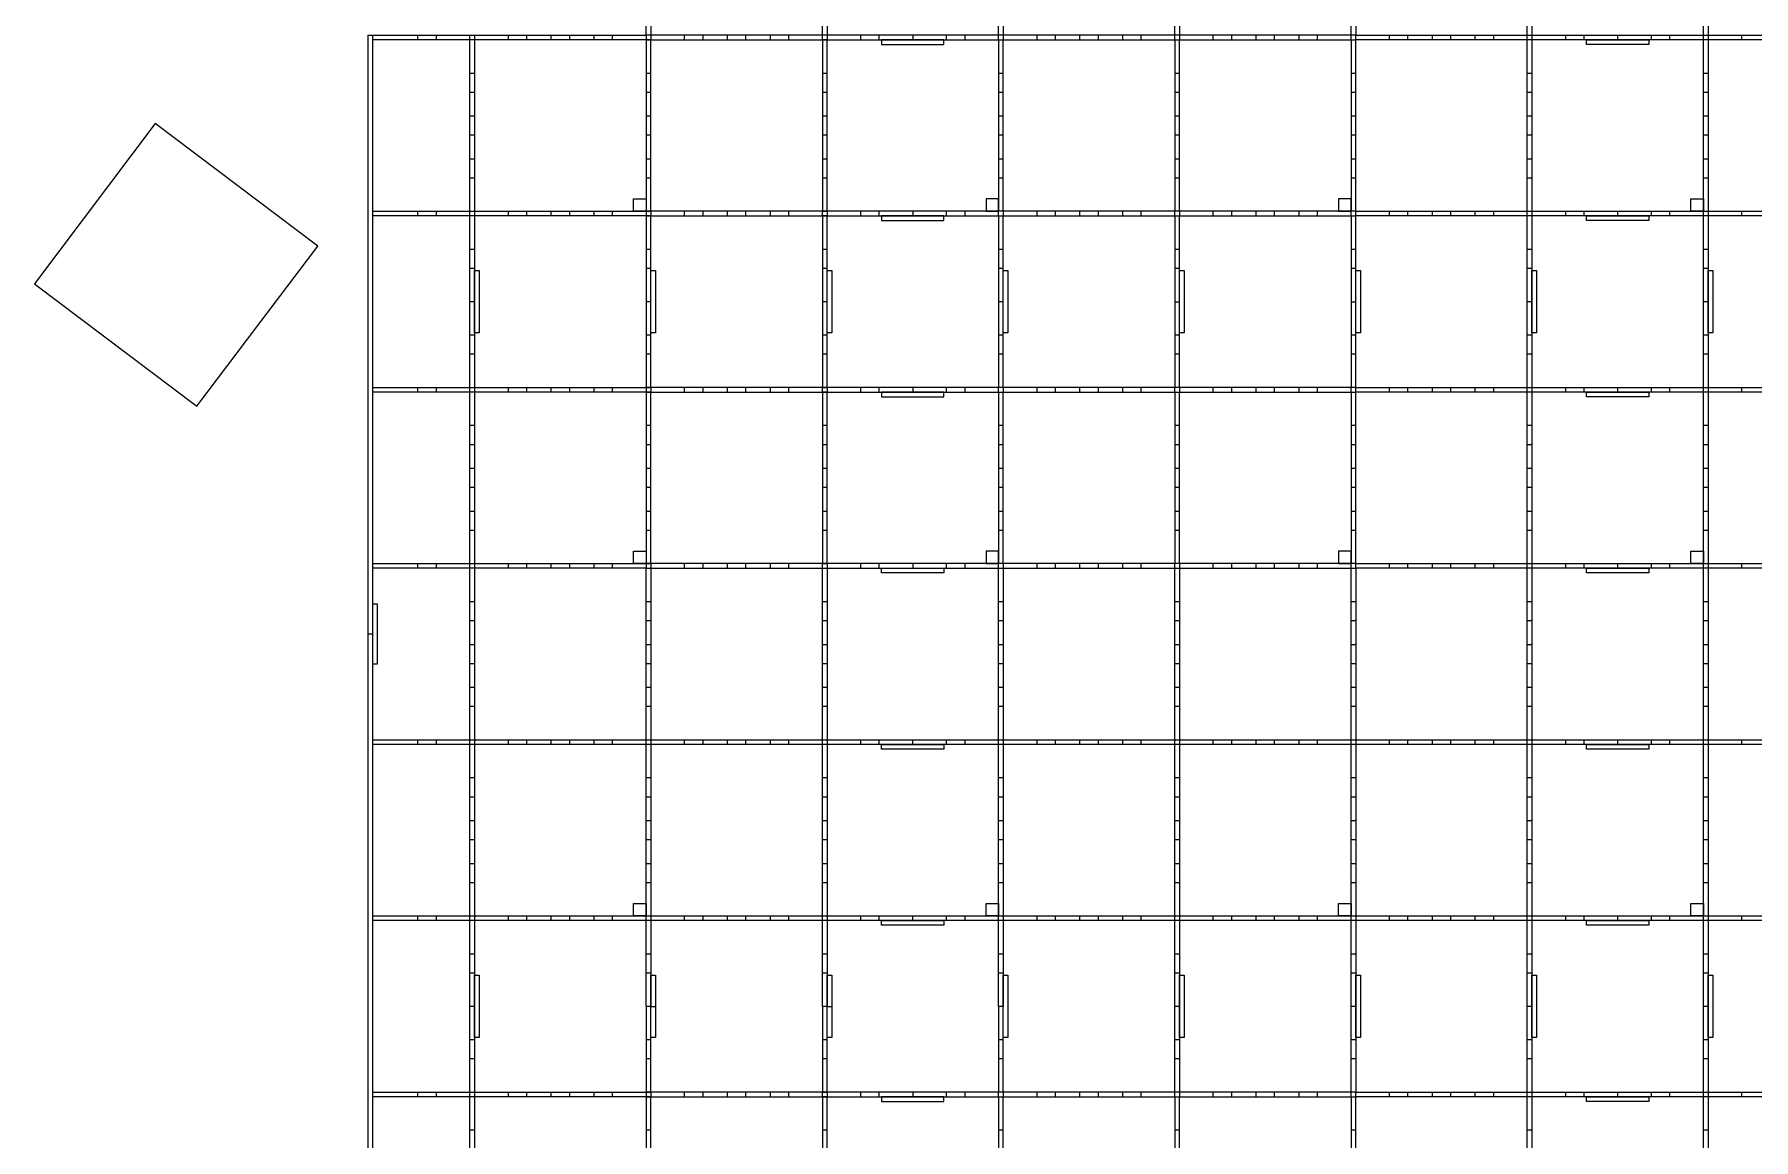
# Model space of a CAD drawing. Header units: millimetres. Extents: x -20225 to 19535, y -17853 to 10707.
# Drawn here: x 9426 to 14938, y -10683 to -7138 of the extents above; entities that cross this region are included whole.
import ezdxf

# ---------------------------------------------------------------- set-up
doc = ezdxf.new("R2010")
doc.units = ezdxf.units.MM
doc.linetypes.add('HIDDEN', pattern=[1.905, 1.27, -0.635])

msp = doc.modelspace()

# ---------------------------------------------------------------- linework, layer by layer
at = {"linetype": 'Continuous', "lineweight": 15}
for p, q in [((11387, -7140.3), (11387, -6590.3)), ((11402, -6590.3), (11402, -7140.3)), ((11952, -7140.3), (11952, -6590.3)), ((11967, -6590.3), (11967, -7140.3)), ((12517, -7140.3), (12517, -6590.3)), ((12532, -6590.3), (12532, -7140.3)), ((13082, -7140.3), (13082, -6590.3)), ((13097, -6590.3), (13097, -7140.3)), ((13647, -7140.3), (13647, -6590.3)), ((13662, -6590.3), (13662, -7140.3)), ((14212, -7140.3), (14212, -6590.3)), ((14227, -6590.3), (14227, -7140.3)), ((14777, -7140.3), (14777, -6590.3)), ((14792, -6590.3), (14792, -7140.3)), ((10494.9, -7140.3), (10509.9, -7140.3)), ((10494.9, -7140.3), (10494.9, -9061.1)), ((10509.9, -7140.3), (10509.9, -9061.1)), ((10509.9, -7140.3), (11387, -7140.3)), ((11387, -7155.3), (10509.9, -7155.3)), ((10822, -7705.3), (10822, -7155.3)), ((10837, -7155.3), (10822, -7155.3)), ((10837, -7155.3), (10837, -7705.3)), ((12242, -7140.3), (11387, -7140.3)), ((11387, -7140.3), (11387, -7155.3)), ((11387, -7155.3), (12242, -7155.3)), ((11387, -7155.3), (11387, -7705.3)), ((11402, -7155.3), (11387, -7155.3)), ((11402, -7705.3), (11402, -7155.3)), ((11967, -7155.3), (11952, -7155.3)), ((11952, -7155.3), (11952, -7705.3)), ((11967, -7705.3), (11967, -7155.3)), ((12342, -7155.3), (12142, -7155.3)), ((12142, -7155.3), (12142, -7170.3)), ((13662, -7140.3), (12242, -7140.3)), ((12242, -7140.3), (12242, -7155.3)), ((12242, -7155.3), (13662, -7155.3)), ((12342, -7170.3), (12342, -7155.3)), ((12517, -7155.3), (12532, -7155.3)), ((12517, -7155.3), (12517, -7705.3)), ((12532, -7705.3), (12532, -7155.3)), ((13082, -7155.3), (13097, -7155.3)), ((13082, -7155.3), (13082, -7705.3)), ((13097, -7705.3), (13097, -7155.3)), ((13647, -7155.3), (13662, -7155.3)), ((13647, -7155.3), (13647, -7705.3)), ((13662, -7155.3), (13662, -7140.3)), ((13662, -7140.3), (14502, -7140.3)), ((14502, -7155.3), (13662, -7155.3)), ((13662, -7705.3), (13662, -7155.3)), ((14212, -7140.3), (14227, -7140.3)), ((14227, -7155.3), (14212, -7155.3)), ((14212, -7705.3), (14212, -7155.3)), ((14227, -7155.3), (14227, -7705.3)), ((14402, -7155.3), (14602, -7155.3)), ((14402, -7170.3), (14402, -7155.3)), ((14502, -7155.3), (14502, -7140.3)), ((14502, -7140.3), (15357, -7140.3)), ((15357, -7155.3), (14502, -7155.3)), ((14602, -7155.3), (14602, -7170.3)), ((14777, -7140.3), (14792, -7140.3)), ((14792, -7155.3), (14777, -7155.3)), ((14777, -7705.3), (14777, -7155.3)), ((14792, -7155.3), (14792, -7705.3)), ((12142, -7170.3), (12342, -7170.3)), ((14602, -7170.3), (14402, -7170.3)), ((9813, -7424.2), (9425.7, -7937.4)), ((10334.2, -7817.5), (9813, -7424.2)), ((10509.9, -7705.3), (11387, -7705.3)), ((10822, -7705.3), (10837, -7705.3)), ((11347, -7705.3), (11347, -7665.3)), ((11347, -7665.3), (11387, -7665.3)), ((11387, -7705.3), (11347, -7705.3)), ((11387, -7705.3), (11387, -7720.3)), ((12242, -7705.3), (11387, -7705.3)), ((11387, -7705.3), (11402, -7705.3)), ((11952, -7705.3), (11967, -7705.3)), ((12242, -7705.3), (12242, -7720.3)), ((13662, -7705.3), (12242, -7705.3)), ((12517, -7665.3), (12477, -7665.3)), ((12477, -7665.3), (12477, -7705.3)), ((12477, -7705.3), (12517, -7705.3)), ((12517, -7705.3), (12517, -7665.3)), ((12532, -7705.3), (12517, -7705.3)), ((13097, -7705.3), (13082, -7705.3)), ((13607, -7665.3), (13607, -7705.3)), ((13647, -7665.3), (13607, -7665.3)), ((13607, -7705.3), (13647, -7705.3)), ((13647, -7705.3), (13647, -7665.3)), ((13662, -7705.3), (13647, -7705.3)), ((13662, -7720.3), (13662, -7705.3)), ((13662, -7705.3), (14502, -7705.3)), ((14212, -7705.3), (14227, -7705.3)), ((14502, -7720.3), (14502, -7705.3)), ((14502, -7705.3), (15357, -7705.3)), ((14737, -7665.3), (14777, -7665.3)), ((14737, -7705.3), (14737, -7665.3)), ((14777, -7705.3), (14737, -7705.3)), ((14777, -7665.3), (14777, -7705.3)), ((14777, -7705.3), (14792, -7705.3)), ((11387, -7720.3), (10509.9, -7720.3)), ((10822, -7995.3), (10822, -7720.3)), ((10837, -7720.3), (10822, -7720.3)), ((10837, -7720.3), (10837, -7995.3)), ((11387, -7720.3), (12242, -7720.3)), ((11387, -7720.3), (11387, -7995.3)), ((11402, -7720.3), (11387, -7720.3)), ((11402, -7995.3), (11402, -7720.3)), ((11952, -7720.3), (11952, -7995.3)), ((11967, -7720.3), (11952, -7720.3)), ((11967, -7995.3), (11967, -7720.3)), ((12342, -7720.3), (12142, -7720.3)), ((12142, -7720.3), (12142, -7735.3)), ((12142, -7735.3), (12342, -7735.3)), ((12242, -7720.3), (13662, -7720.3)), ((12342, -7735.3), (12342, -7720.3)), ((12517, -7720.3), (12532, -7720.3)), ((12517, -7720.3), (12517, -7995.3)), ((12532, -7995.3), (12532, -7720.3)), ((13082, -7720.3), (13097, -7720.3)), ((13082, -7720.3), (13082, -7995.3)), ((13097, -7995.3), (13097, -7720.3)), ((13647, -7720.3), (13662, -7720.3)), ((13647, -7720.3), (13647, -7995.3)), ((14502, -7720.3), (13662, -7720.3)), ((13662, -7995.3), (13662, -7720.3)), ((14212, -7995.3), (14212, -7720.3)), ((14227, -7720.3), (14212, -7720.3)), ((14227, -7720.3), (14227, -7995.3)), ((14402, -7735.3), (14402, -7720.3)), ((14402, -7720.3), (14602, -7720.3)), ((14602, -7735.3), (14402, -7735.3)), ((15357, -7720.3), (14502, -7720.3)), ((14602, -7720.3), (14602, -7735.3)), ((14792, -7720.3), (14777, -7720.3)), ((14777, -7995.3), (14777, -7720.3)), ((14792, -7720.3), (14792, -7995.3)), ((9946.9, -8330.8), (10334.2, -7817.5)), ((9425.7, -7937.4), (9946.9, -8330.8)), ((10837, -8095.3), (10837, -7895.3)), ((10837, -7895.3), (10852, -7895.3)), ((10852, -7895.3), (10852, -8095.3)), ((11402, -7895.3), (11417, -7895.3)), ((11402, -8095.3), (11402, -7895.3)), ((11417, -7895.3), (11417, -8095.3)), ((11967, -7895.3), (11982, -7895.3)), ((11967, -8095.3), (11967, -7895.3)), ((11982, -7895.3), (11982, -8095.3)), ((12532, -8095.3), (12532, -7895.3)), ((12532, -7895.3), (12547, -7895.3)), ((12547, -7895.3), (12547, -8095.3)), ((13097, -7895.3), (13112, -7895.3)), ((13097, -8095.3), (13097, -7895.3)), ((13112, -7895.3), (13112, -8095.3)), ((13662, -7895.3), (13677, -7895.3)), ((13677, -7895.3), (13677, -8095.3)), ((14227, -7895.3), (14242, -7895.3)), ((14227, -8095.3), (14227, -7895.3)), ((14242, -7895.3), (14242, -8095.3)), ((14792, -8095.3), (14792, -7895.3)), ((14792, -7895.3), (14807, -7895.3)), ((14807, -7895.3), (14807, -8095.3)), ((10837, -7995.3), (10822, -7995.3)), ((10822, -8270.3), (10822, -7995.3)), ((10837, -7995.3), (10837, -8270.3)), ((11402, -7995.3), (11387, -7995.3)), ((11387, -7995.3), (11387, -8270.3)), ((11402, -8270.3), (11402, -7995.3)), ((11967, -7995.3), (11952, -7995.3)), ((11952, -7995.3), (11952, -8270.3)), ((11967, -8270.3), (11967, -7995.3)), ((12532, -7995.3), (12517, -7995.3)), ((12517, -7995.3), (12517, -8270.3)), ((12532, -8270.3), (12532, -7995.3)), ((13082, -7995.3), (13097, -7995.3)), ((13082, -7995.3), (13082, -8270.3)), ((13097, -8270.3), (13097, -7995.3)), ((13647, -7995.3), (13662, -7995.3)), ((13647, -7995.3), (13647, -8270.3)), ((13662, -8270.3), (13662, -7995.3)), ((14227, -7995.3), (14212, -7995.3)), ((14212, -8270.3), (14212, -7995.3)), ((14227, -7995.3), (14227, -8270.3)), ((14777, -8270.3), (14777, -7995.3)), ((14792, -7995.3), (14777, -7995.3)), ((14792, -7995.3), (14792, -8270.3)), ((10852, -8095.3), (10837, -8095.3)), ((11417, -8095.3), (11402, -8095.3)), ((11982, -8095.3), (11967, -8095.3)), ((12547, -8095.3), (12532, -8095.3)), ((13112, -8095.3), (13097, -8095.3)), ((13677, -8095.3), (13662, -8095.3)), ((14242, -8095.3), (14227, -8095.3)), ((14807, -8095.3), (14792, -8095.3)), ((10509.9, -8270.3), (11387, -8270.3)), ((11387, -8285.3), (10509.9, -8285.3)), ((10822, -8270.3), (10837, -8270.3)), ((10822, -8835.3), (10822, -8285.3)), ((10837, -8285.3), (10822, -8285.3)), ((10837, -8285.3), (10837, -8835.3)), ((11387, -8270.3), (11387, -8285.3)), ((12242, -8270.3), (11387, -8270.3)), ((11387, -8270.3), (11402, -8270.3)), ((11387, -8285.3), (12242, -8285.3)), ((11402, -8285.3), (11387, -8285.3)), ((11387, -8285.3), (11387, -8835.3)), ((11402, -8835.3), (11402, -8285.3)), ((11952, -8270.3), (11967, -8270.3)), ((11967, -8285.3), (11952, -8285.3)), ((11952, -8285.3), (11952, -8835.3)), ((11967, -8835.3), (11967, -8285.3)), ((12342, -8285.3), (12142, -8285.3)), ((12142, -8285.3), (12142, -8300.3)), ((12142, -8300.3), (12342, -8300.3)), ((12242, -8270.3), (12242, -8285.3)), ((13662, -8270.3), (12242, -8270.3)), ((12242, -8285.3), (13662, -8285.3)), ((12342, -8300.3), (12342, -8285.3)), ((12532, -8270.3), (12517, -8270.3)), ((12517, -8285.3), (12532, -8285.3)), ((12517, -8285.3), (12517, -8835.3)), ((12532, -8835.3), (12532, -8285.3)), ((13097, -8270.3), (13082, -8270.3)), ((13082, -8285.3), (13097, -8285.3)), ((13082, -8285.3), (13082, -8835.3)), ((13097, -8835.3), (13097, -8285.3)), ((13662, -8270.3), (13647, -8270.3)), ((13647, -8285.3), (13662, -8285.3)), ((13647, -8285.3), (13647, -8835.3)), ((13662, -8285.3), (13662, -8270.3)), ((13662, -8270.3), (14502, -8270.3)), ((14502, -8285.3), (13662, -8285.3)), ((13662, -8835.3), (13662, -8285.3)), ((14212, -8270.3), (14227, -8270.3)), ((14227, -8285.3), (14212, -8285.3)), ((14212, -8835.3), (14212, -8285.3)), ((14227, -8285.3), (14227, -8835.3)), ((14402, -8300.3), (14402, -8285.3)), ((14402, -8285.3), (14602, -8285.3)), ((14602, -8300.3), (14402, -8300.3)), ((14502, -8285.3), (14502, -8270.3)), ((14502, -8270.3), (15357, -8270.3)), ((15357, -8285.3), (14502, -8285.3)), ((14602, -8285.3), (14602, -8300.3)), ((14777, -8270.3), (14792, -8270.3)), ((14777, -8835.3), (14777, -8285.3)), ((14792, -8285.3), (14777, -8285.3)), ((14792, -8285.3), (14792, -8835.3)), ((11347, -8795.3), (11387, -8795.3)), ((11347, -8835.3), (11347, -8795.3)), ((12517, -8795.3), (12477, -8795.3)), ((12477, -8795.3), (12477, -8835.3)), ((12517, -8835.3), (12517, -8795.3)), ((13607, -8795.3), (13607, -8835.3)), ((13647, -8795.3), (13607, -8795.3)), ((13647, -8835.3), (13647, -8795.3)), ((14737, -8835.3), (14737, -8795.3)), ((14737, -8795.3), (14777, -8795.3)), ((14777, -8795.3), (14777, -8835.3)), ((10509.9, -8835.3), (11387, -8835.3)), ((11387, -8850.3), (10509.9, -8850.3)), ((10822, -8835.3), (10837, -8835.3)), ((10837, -8850.3), (10822, -8850.3)), ((10822, -9400.3), (10822, -8850.3)), ((10837, -8850.3), (10837, -9400.3)), ((11387, -8835.3), (11347, -8835.3)), ((11387, -8835.3), (11387, -8850.3)), ((12242, -8835.3), (11387, -8835.3)), ((11387, -8835.3), (11402, -8835.3)), ((11387, -8850.3), (12242, -8850.3)), ((11387, -9400.3), (11387, -8850.3)), ((11402, -8850.3), (11402, -9400.3)), ((11952, -8835.3), (11967, -8835.3)), ((11952, -9400.3), (11952, -8850.3)), ((11967, -8850.3), (11967, -9400.3)), ((12142, -8865.3), (12142, -8850.3)), ((12342, -8865.3), (12142, -8865.3)), ((12242, -8835.3), (12242, -8850.3)), ((13662, -8835.3), (12242, -8835.3)), ((12242, -8850.3), (13662, -8850.3)), ((12342, -8850.3), (12342, -8865.3)), ((12477, -8835.3), (12517, -8835.3)), ((12532, -8835.3), (12517, -8835.3)), ((12517, -9400.3), (12517, -8850.3)), ((12532, -8850.3), (12532, -9400.3)), ((13097, -8835.3), (13082, -8835.3)), ((13082, -9400.3), (13082, -8850.3)), ((13097, -8850.3), (13097, -9400.3)), ((13607, -8835.3), (13647, -8835.3)), ((13662, -8835.3), (13647, -8835.3)), ((13647, -9400.3), (13647, -8850.3)), ((13662, -8850.3), (13662, -8835.3)), ((13662, -8835.3), (14502, -8835.3)), ((14502, -8850.3), (13662, -8850.3)), ((13662, -8850.3), (13662, -9400.3)), ((14212, -8835.3), (14227, -8835.3)), ((14227, -8850.3), (14212, -8850.3)), ((14212, -9400.3), (14212, -8850.3)), ((14227, -8850.3), (14227, -9400.3)), ((14402, -8865.3), (14402, -8850.3)), ((14402, -8850.3), (14602, -8850.3)), ((14602, -8865.3), (14402, -8865.3)), ((14502, -8850.3), (14502, -8835.3)), ((14502, -8835.3), (15357, -8835.3)), ((15357, -8850.3), (14502, -8850.3)), ((14602, -8850.3), (14602, -8865.3)), ((14777, -8835.3), (14737, -8835.3)), ((14777, -8835.3), (14792, -8835.3)), ((14777, -9400.3), (14777, -8850.3)), ((14792, -8850.3), (14777, -8850.3)), ((14792, -8850.3), (14792, -9400.3)), ((10509.9, -8964.1), (10524.9, -8964.1)), ((10524.9, -8964.1), (10524.9, -9158.1)), ((10509.9, -9061.1), (10494.9, -9061.1)), ((10494.9, -9061.1), (10494.9, -11472.3)), ((10509.9, -9061.1), (10509.9, -11472.3)), ((10524.9, -9158.1), (10509.9, -9158.1)), ((10509.9, -9400.3), (12242, -9400.3)), ((12242, -9415.3), (10509.9, -9415.3)), ((10822, -9400.3), (10837, -9400.3)), ((10822, -9965.3), (10822, -9415.3)), ((10837, -9415.3), (10822, -9415.3)), ((10837, -9415.3), (10837, -9965.3)), ((11387, -9400.3), (11402, -9400.3)), ((11402, -9415.3), (11387, -9415.3)), ((11387, -9965.3), (11387, -9415.3)), ((11402, -9415.3), (11402, -9965.3)), ((11952, -9400.3), (11967, -9400.3)), ((11967, -9415.3), (11952, -9415.3)), ((11952, -9965.3), (11952, -9415.3)), ((11967, -9415.3), (11967, -9965.3)), ((12142, -9430.3), (12142, -9415.3)), ((12142, -9415.3), (12342, -9415.3)), ((12242, -9415.3), (12242, -9400.3)), ((12242, -9400.3), (14502, -9400.3)), ((14502, -9415.3), (12242, -9415.3)), ((12342, -9415.3), (12342, -9430.3)), ((12517, -9400.3), (12532, -9400.3)), ((12532, -9415.3), (12517, -9415.3)), ((12517, -9965.3), (12517, -9415.3)), ((12532, -9415.3), (12532, -9965.3)), ((13082, -9400.3), (13097, -9400.3)), ((13097, -9415.3), (13082, -9415.3)), ((13082, -9965.3), (13082, -9415.3)), ((13097, -9415.3), (13097, -9965.3)), ((13647, -9400.3), (13662, -9400.3)), ((13662, -9415.3), (13647, -9415.3)), ((13647, -9965.3), (13647, -9415.3)), ((13662, -9415.3), (13662, -9965.3)), ((14212, -9400.3), (14227, -9400.3)), ((14227, -9415.3), (14212, -9415.3)), ((14212, -9965.3), (14212, -9415.3)), ((14227, -9415.3), (14227, -9965.3)), ((14402, -9430.3), (14402, -9415.3)), ((14402, -9415.3), (14602, -9415.3)), ((14502, -9415.3), (14502, -9400.3)), ((14502, -9400.3), (15357, -9400.3)), ((15357, -9415.3), (14502, -9415.3)), ((14602, -9415.3), (14602, -9430.3)), ((14777, -9400.3), (14792, -9400.3)), ((14777, -9965.3), (14777, -9415.3)), ((14792, -9415.3), (14777, -9415.3)), ((14792, -9415.3), (14792, -9965.3)), ((12342, -9430.3), (12142, -9430.3)), ((14602, -9430.3), (14402, -9430.3)), ((10509.9, -9965.3), (12242, -9965.3)), ((10822, -9965.3), (10837, -9965.3)), ((11347, -9965.3), (11347, -9925.3)), ((11347, -9925.3), (11387, -9925.3)), ((11387, -9965.3), (11347, -9965.3)), ((11387, -9925.3), (11387, -9965.3)), ((11387, -9965.3), (11402, -9965.3)), ((11952, -9965.3), (11967, -9965.3)), ((12242, -9980.3), (12242, -9965.3)), ((12242, -9965.3), (14502, -9965.3)), ((12477, -9925.3), (12517, -9925.3)), ((12477, -9965.3), (12477, -9925.3)), ((12517, -9965.3), (12477, -9965.3)), ((12517, -9925.3), (12517, -9965.3)), ((12517, -9965.3), (12532, -9965.3)), ((13082, -9965.3), (13097, -9965.3)), ((13607, -9965.3), (13607, -9925.3)), ((13607, -9925.3), (13647, -9925.3)), ((13647, -9965.3), (13607, -9965.3)), ((13647, -9925.3), (13647, -9965.3)), ((13647, -9965.3), (13662, -9965.3)), ((14212, -9965.3), (14227, -9965.3)), ((14502, -9980.3), (14502, -9965.3)), ((14502, -9965.3), (15357, -9965.3)), ((14737, -9965.3), (14737, -9925.3)), ((14737, -9925.3), (14777, -9925.3)), ((14777, -9965.3), (14737, -9965.3)), ((14777, -9925.3), (14777, -9965.3)), ((14777, -9965.3), (14792, -9965.3)), ((12242, -9980.3), (10509.9, -9980.3)), ((10837, -9980.3), (10822, -9980.3)), ((10822, -10255.3), (10822, -9980.3)), ((10837, -9980.3), (10837, -10255.3)), ((11402, -9980.3), (11387, -9980.3)), ((11387, -10255.3), (11387, -9980.3)), ((11402, -9980.3), (11402, -10255.3)), ((11967, -9980.3), (11952, -9980.3)), ((11952, -10255.3), (11952, -9980.3)), ((11967, -9980.3), (11967, -10255.3)), ((12142, -9995.3), (12142, -9980.3)), ((12142, -9980.3), (12342, -9980.3)), ((12342, -9995.3), (12142, -9995.3)), ((14502, -9980.3), (12242, -9980.3)), ((12342, -9980.3), (12342, -9995.3)), ((12532, -9980.3), (12517, -9980.3)), ((12517, -10255.3), (12517, -9980.3)), ((12532, -9980.3), (12532, -10255.3)), ((13097, -9980.3), (13082, -9980.3)), ((13082, -10255.3), (13082, -9980.3)), ((13097, -9980.3), (13097, -10255.3)), ((13662, -9980.3), (13647, -9980.3)), ((13647, -10255.3), (13647, -9980.3)), ((13662, -9980.3), (13662, -10255.3)), ((14227, -9980.3), (14212, -9980.3)), ((14212, -10255.3), (14212, -9980.3)), ((14227, -9980.3), (14227, -10255.3)), ((14402, -9995.3), (14402, -9980.3)), ((14402, -9980.3), (14602, -9980.3)), ((14602, -9995.3), (14402, -9995.3)), ((15357, -9980.3), (14502, -9980.3)), ((14602, -9980.3), (14602, -9995.3)), ((14777, -10255.3), (14777, -9980.3)), ((14792, -9980.3), (14777, -9980.3)), ((14792, -9980.3), (14792, -10255.3)), ((10837, -10355.3), (10837, -10155.3)), ((10837, -10155.3), (10852, -10155.3)), ((10852, -10155.3), (10852, -10355.3)), ((11402, -10155.3), (11417, -10155.3)), ((11402, -10255.3), (11402, -10155.3)), ((11417, -10155.3), (11417, -10255.3)), ((11967, -10155.3), (11982, -10155.3)), ((11967, -10255.3), (11967, -10155.3)), ((11982, -10155.3), (11982, -10255.3)), ((12532, -10155.3), (12547, -10155.3)), ((12532, -10255.3), (12532, -10155.3)), ((12547, -10155.3), (12547, -10355.3)), ((13097, -10355.3), (13097, -10155.3)), ((13097, -10155.3), (13112, -10155.3)), ((13112, -10155.3), (13112, -10355.3)), ((13662, -10355.3), (13662, -10155.3)), ((13662, -10155.3), (13677, -10155.3)), ((13677, -10155.3), (13677, -10355.3)), ((14227, -10355.3), (14227, -10155.3)), ((14227, -10155.3), (14242, -10155.3)), ((14242, -10155.3), (14242, -10355.3)), ((14792, -10155.3), (14807, -10155.3)), ((14792, -10355.3), (14792, -10155.3)), ((14807, -10155.3), (14807, -10355.3)), ((10837, -10255.3), (10822, -10255.3)), ((10822, -10530.3), (10822, -10255.3)), ((10837, -10255.3), (10837, -10530.3)), ((11402, -10255.3), (11387, -10255.3)), ((11387, -10255.3), (11387, -10530.3)), ((11402, -10530.3), (11402, -10255.3)), ((11402, -10355.3), (11402, -10255.3)), ((11402, -10255.3), (11417, -10255.3)), ((11417, -10255.3), (11417, -10355.3)), ((11952, -10255.3), (11952, -10530.3)), ((11967, -10255.3), (11952, -10255.3)), ((11967, -10530.3), (11967, -10255.3)), ((11967, -10355.3), (11967, -10255.3)), ((11967, -10255.3), (11982, -10255.3)), ((11982, -10255.3), (11982, -10355.3)), ((12517, -10255.3), (12517, -10530.3)), ((12532, -10255.3), (12517, -10255.3)), ((12532, -10530.3), (12532, -10255.3)), ((13097, -10255.3), (13082, -10255.3)), ((13082, -10530.3), (13082, -10255.3)), ((13097, -10255.3), (13097, -10530.3)), ((13662, -10255.3), (13647, -10255.3)), ((13647, -10530.3), (13647, -10255.3)), ((13662, -10255.3), (13662, -10530.3)), ((14227, -10255.3), (14212, -10255.3)), ((14212, -10530.3), (14212, -10255.3)), ((14227, -10255.3), (14227, -10530.3)), ((14792, -10255.3), (14777, -10255.3)), ((14777, -10530.3), (14777, -10255.3)), ((14792, -10255.3), (14792, -10530.3)), ((10852, -10355.3), (10837, -10355.3)), ((11417, -10355.3), (11402, -10355.3)), ((11982, -10355.3), (11967, -10355.3)), ((12547, -10355.3), (12532, -10355.3)), ((13112, -10355.3), (13097, -10355.3)), ((13677, -10355.3), (13662, -10355.3)), ((14242, -10355.3), (14227, -10355.3)), ((14807, -10355.3), (14792, -10355.3)), ((10509.9, -10530.3), (11387, -10530.3)), ((11387, -10545.3), (10509.9, -10545.3)), ((10822, -10530.3), (10837, -10530.3)), ((10837, -10545.3), (10822, -10545.3)), ((10822, -11095.3), (10822, -10545.3)), ((10837, -10545.3), (10837, -11095.3)), ((11387, -10530.3), (11402, -10530.3)), ((11387, -10530.3), (11387, -10545.3)), ((12242, -10530.3), (11387, -10530.3)), ((11402, -10545.3), (11387, -10545.3)), ((11387, -10545.3), (11387, -11095.3)), ((11387, -10545.3), (12242, -10545.3)), ((11402, -11095.3), (11402, -10545.3)), ((11952, -10530.3), (11967, -10530.3)), ((11967, -10545.3), (11952, -10545.3)), ((11952, -10545.3), (11952, -11095.3)), ((11967, -11095.3), (11967, -10545.3)), ((12342, -10545.3), (12142, -10545.3)), ((12142, -10545.3), (12142, -10560.3)), ((12142, -10560.3), (12342, -10560.3)), ((12242, -10530.3), (12242, -10545.3)), ((13662, -10530.3), (12242, -10530.3)), ((12242, -10545.3), (13662, -10545.3)), ((12342, -10560.3), (12342, -10545.3)), ((12532, -10530.3), (12517, -10530.3)), ((12517, -10545.3), (12532, -10545.3)), ((12517, -10545.3), (12517, -11095.3)), ((12532, -11095.3), (12532, -10545.3)), ((13082, -10545.3), (13097, -10545.3)), ((13082, -10545.3), (13082, -11095.3)), ((13097, -11095.3), (13097, -10545.3)), ((13647, -10545.3), (13662, -10545.3)), ((13647, -10545.3), (13647, -11095.3)), ((13662, -10545.3), (13662, -10530.3)), ((13662, -10530.3), (14502, -10530.3)), ((14502, -10545.3), (13662, -10545.3)), ((13662, -11095.3), (13662, -10545.3)), ((14212, -10530.3), (14227, -10530.3)), ((14227, -10545.3), (14212, -10545.3)), ((14212, -11095.3), (14212, -10545.3)), ((14227, -10545.3), (14227, -11095.3)), ((14402, -10560.3), (14402, -10545.3)), ((14402, -10545.3), (14602, -10545.3)), ((14602, -10560.3), (14402, -10560.3)), ((14502, -10545.3), (14502, -10530.3)), ((14502, -10530.3), (15357, -10530.3)), ((15357, -10545.3), (14502, -10545.3)), ((14602, -10545.3), (14602, -10560.3)), ((14777, -10530.3), (14792, -10530.3)), ((14792, -10545.3), (14777, -10545.3)), ((14777, -11095.3), (14777, -10545.3)), ((14792, -10545.3), (14792, -11095.3))]:
    msp.add_line(p, q, dxfattribs=at)
at = {"linetype": 'HIDDEN', "lineweight": 0}
for p, q in [((10654.5, -7140.3), (10654.5, -7155.3)), ((10714.5, -7155.3), (10714.5, -7140.3)), ((10822, -7155.3), (10822, -7140.3)), ((10837, -7140.3), (10837, -7155.3)), ((10944.5, -7140.3), (10944.5, -7155.3)), ((11004.5, -7155.3), (11004.5, -7140.3)), ((11082, -7140.3), (11082, -7155.3)), ((11142, -7155.3), (11142, -7140.3)), ((11219.5, -7140.3), (11219.5, -7155.3)), ((11279.5, -7155.3), (11279.5, -7140.3)), ((11402, -7140.3), (11402, -7155.3)), ((11509.5, -7140.3), (11509.5, -7155.3)), ((11569.5, -7155.3), (11569.5, -7140.3)), ((11647, -7140.3), (11647, -7155.3)), ((11707, -7155.3), (11707, -7140.3)), ((11784.5, -7140.3), (11784.5, -7155.3)), ((11844.5, -7155.3), (11844.5, -7140.3)), ((11952, -7155.3), (11952, -7140.3)), ((11967, -7140.3), (11967, -7155.3)), ((12074.5, -7140.3), (12074.5, -7155.3)), ((12134.5, -7155.3), (12134.5, -7140.3)), ((12349.5, -7140.3), (12349.5, -7155.3)), ((12409.5, -7155.3), (12409.5, -7140.3)), ((12517, -7155.3), (12517, -7140.3)), ((12532, -7140.3), (12532, -7155.3)), ((12639.5, -7140.3), (12639.5, -7155.3)), ((12699.5, -7155.3), (12699.5, -7140.3)), ((12777, -7140.3), (12777, -7155.3)), ((12837, -7155.3), (12837, -7140.3)), ((12914.5, -7140.3), (12914.5, -7155.3)), ((12974.5, -7155.3), (12974.5, -7140.3)), ((13082, -7155.3), (13082, -7140.3)), ((13097, -7140.3), (13097, -7155.3)), ((13204.5, -7140.3), (13204.5, -7155.3)), ((13264.5, -7155.3), (13264.5, -7140.3)), ((13342, -7140.3), (13342, -7155.3)), ((13402, -7155.3), (13402, -7140.3)), ((13479.5, -7140.3), (13479.5, -7155.3)), ((13539.5, -7155.3), (13539.5, -7140.3)), ((13647, -7155.3), (13647, -7140.3)), ((13769.5, -7140.3), (13769.5, -7155.3)), ((13829.5, -7155.3), (13829.5, -7140.3)), ((13907, -7140.3), (13907, -7155.3)), ((13967, -7155.3), (13967, -7140.3)), ((14044.5, -7140.3), (14044.5, -7155.3)), ((14104.5, -7155.3), (14104.5, -7140.3)), ((14212, -7155.3), (14212, -7140.3)), ((14227, -7140.3), (14227, -7155.3)), ((14334.5, -7140.3), (14334.5, -7155.3)), ((14394.5, -7155.3), (14394.5, -7140.3)), ((14609.5, -7140.3), (14609.5, -7155.3)), ((14669.5, -7155.3), (14669.5, -7140.3)), ((14777, -7155.3), (14777, -7140.3)), ((14792, -7140.3), (14792, -7155.3)), ((14899.5, -7140.3), (14899.5, -7155.3)), ((10837, -7262.8), (10822, -7262.8)), ((11402, -7262.8), (11387, -7262.8)), ((11967, -7262.8), (11952, -7262.8)), ((12532, -7262.8), (12517, -7262.8)), ((13097, -7262.8), (13082, -7262.8)), ((13662, -7262.8), (13647, -7262.8)), ((14227, -7262.8), (14212, -7262.8)), ((14792, -7262.8), (14777, -7262.8)), ((10822, -7322.8), (10837, -7322.8)), ((11387, -7322.8), (11402, -7322.8)), ((11952, -7322.8), (11967, -7322.8)), ((12517, -7322.8), (12532, -7322.8)), ((13082, -7322.8), (13097, -7322.8)), ((13647, -7322.8), (13662, -7322.8)), ((14212, -7322.8), (14227, -7322.8)), ((14777, -7322.8), (14792, -7322.8)), ((10837, -7400.3), (10822, -7400.3)), ((11402, -7400.3), (11387, -7400.3)), ((11967, -7400.3), (11952, -7400.3)), ((12532, -7400.3), (12517, -7400.3)), ((13097, -7400.3), (13082, -7400.3)), ((13662, -7400.3), (13647, -7400.3)), ((14227, -7400.3), (14212, -7400.3)), ((14792, -7400.3), (14777, -7400.3)), ((10822, -7460.3), (10837, -7460.3)), ((11387, -7460.3), (11402, -7460.3)), ((11952, -7460.3), (11967, -7460.3)), ((12517, -7460.3), (12532, -7460.3)), ((13082, -7460.3), (13097, -7460.3)), ((13647, -7460.3), (13662, -7460.3)), ((14212, -7460.3), (14227, -7460.3)), ((14777, -7460.3), (14792, -7460.3)), ((10837, -7537.8), (10822, -7537.8)), ((11402, -7537.8), (11387, -7537.8)), ((11967, -7537.8), (11952, -7537.8)), ((12532, -7537.8), (12517, -7537.8)), ((13097, -7537.8), (13082, -7537.8)), ((13662, -7537.8), (13647, -7537.8)), ((14227, -7537.8), (14212, -7537.8)), ((14792, -7537.8), (14777, -7537.8)), ((10822, -7597.8), (10837, -7597.8)), ((11387, -7597.8), (11402, -7597.8)), ((11952, -7597.8), (11967, -7597.8)), ((12517, -7597.8), (12532, -7597.8)), ((13082, -7597.8), (13097, -7597.8)), ((13647, -7597.8), (13662, -7597.8)), ((14212, -7597.8), (14227, -7597.8)), ((14777, -7597.8), (14792, -7597.8)), ((10654.5, -7705.3), (10654.5, -7720.3)), ((10714.5, -7720.3), (10714.5, -7705.3)), ((10822, -7720.3), (10822, -7705.3)), ((10837, -7705.3), (10837, -7720.3)), ((10944.5, -7705.3), (10944.5, -7720.3)), ((11004.5, -7720.3), (11004.5, -7705.3)), ((11082, -7705.3), (11082, -7720.3)), ((11142, -7720.3), (11142, -7705.3)), ((11219.5, -7705.3), (11219.5, -7720.3)), ((11279.5, -7720.3), (11279.5, -7705.3)), ((11402, -7705.3), (11402, -7720.3)), ((11509.5, -7705.3), (11509.5, -7720.3)), ((11569.5, -7720.3), (11569.5, -7705.3)), ((11647, -7705.3), (11647, -7720.3)), ((11707, -7720.3), (11707, -7705.3)), ((11784.5, -7705.3), (11784.5, -7720.3)), ((11844.5, -7720.3), (11844.5, -7705.3)), ((11952, -7720.3), (11952, -7705.3)), ((11967, -7705.3), (11967, -7720.3)), ((12074.5, -7705.3), (12074.5, -7720.3)), ((12134.5, -7720.3), (12134.5, -7705.3)), ((12349.5, -7705.3), (12349.5, -7720.3)), ((12409.5, -7720.3), (12409.5, -7705.3)), ((12517, -7720.3), (12517, -7705.3)), ((12532, -7705.3), (12532, -7720.3)), ((12639.5, -7705.3), (12639.5, -7720.3)), ((12699.5, -7720.3), (12699.5, -7705.3)), ((12777, -7705.3), (12777, -7720.3)), ((12837, -7720.3), (12837, -7705.3)), ((12914.5, -7705.3), (12914.5, -7720.3)), ((12974.5, -7720.3), (12974.5, -7705.3)), ((13082, -7720.3), (13082, -7705.3)), ((13097, -7705.3), (13097, -7720.3)), ((13204.5, -7705.3), (13204.5, -7720.3)), ((13264.5, -7720.3), (13264.5, -7705.3)), ((13342, -7705.3), (13342, -7720.3)), ((13402, -7720.3), (13402, -7705.3)), ((13479.5, -7705.3), (13479.5, -7720.3)), ((13539.5, -7720.3), (13539.5, -7705.3)), ((13647, -7720.3), (13647, -7705.3)), ((13769.5, -7705.3), (13769.5, -7720.3)), ((13829.5, -7720.3), (13829.5, -7705.3)), ((13907, -7705.3), (13907, -7720.3)), ((13967, -7720.3), (13967, -7705.3)), ((14044.5, -7705.3), (14044.5, -7720.3)), ((14104.5, -7720.3), (14104.5, -7705.3)), ((14212, -7720.3), (14212, -7705.3)), ((14227, -7705.3), (14227, -7720.3)), ((14334.5, -7705.3), (14334.5, -7720.3)), ((14394.5, -7720.3), (14394.5, -7705.3)), ((14609.5, -7705.3), (14609.5, -7720.3)), ((14669.5, -7720.3), (14669.5, -7705.3)), ((14777, -7720.3), (14777, -7705.3)), ((14792, -7705.3), (14792, -7720.3)), ((14899.5, -7705.3), (14899.5, -7720.3)), ((10837, -7827.8), (10822, -7827.8)), ((11402, -7827.8), (11387, -7827.8)), ((11967, -7827.8), (11952, -7827.8)), ((12532, -7827.8), (12517, -7827.8)), ((13097, -7827.8), (13082, -7827.8)), ((13662, -7827.8), (13647, -7827.8)), ((14227, -7827.8), (14212, -7827.8)), ((14792, -7827.8), (14777, -7827.8)), ((10822, -7887.8), (10837, -7887.8)), ((11387, -7887.8), (11402, -7887.8)), ((11952, -7887.8), (11967, -7887.8)), ((12517, -7887.8), (12532, -7887.8)), ((13082, -7887.8), (13097, -7887.8)), ((13647, -7887.8), (13662, -7887.8)), ((14212, -7887.8), (14227, -7887.8)), ((14777, -7887.8), (14792, -7887.8)), ((10837, -8102.8), (10822, -8102.8)), ((11402, -8102.8), (11387, -8102.8)), ((11967, -8102.8), (11952, -8102.8)), ((12532, -8102.8), (12517, -8102.8)), ((13097, -8102.8), (13082, -8102.8)), ((13662, -8102.8), (13647, -8102.8)), ((14227, -8102.8), (14212, -8102.8)), ((14792, -8102.8), (14777, -8102.8)), ((10822, -8162.8), (10837, -8162.8)), ((11387, -8162.8), (11402, -8162.8)), ((11952, -8162.8), (11967, -8162.8)), ((12517, -8162.8), (12532, -8162.8)), ((13082, -8162.8), (13097, -8162.8)), ((13647, -8162.8), (13662, -8162.8)), ((14212, -8162.8), (14227, -8162.8)), ((14777, -8162.8), (14792, -8162.8)), ((10654.5, -8270.3), (10654.5, -8285.3)), ((10714.5, -8285.3), (10714.5, -8270.3)), ((10822, -8285.3), (10822, -8270.3)), ((10837, -8270.3), (10837, -8285.3)), ((10944.5, -8270.3), (10944.5, -8285.3)), ((11004.5, -8285.3), (11004.5, -8270.3)), ((11082, -8270.3), (11082, -8285.3)), ((11142, -8285.3), (11142, -8270.3)), ((11219.5, -8270.3), (11219.5, -8285.3)), ((11279.5, -8285.3), (11279.5, -8270.3)), ((11402, -8270.3), (11402, -8285.3)), ((11509.5, -8270.3), (11509.5, -8285.3)), ((11569.5, -8285.3), (11569.5, -8270.3)), ((11647, -8270.3), (11647, -8285.3)), ((11707, -8285.3), (11707, -8270.3)), ((11784.5, -8270.3), (11784.5, -8285.3)), ((11844.5, -8285.3), (11844.5, -8270.3)), ((11952, -8285.3), (11952, -8270.3)), ((11967, -8270.3), (11967, -8285.3)), ((12074.5, -8270.3), (12074.5, -8285.3)), ((12134.5, -8285.3), (12134.5, -8270.3)), ((12349.5, -8270.3), (12349.5, -8285.3)), ((12409.5, -8285.3), (12409.5, -8270.3)), ((12517, -8285.3), (12517, -8270.3)), ((12532, -8270.3), (12532, -8285.3)), ((12639.5, -8270.3), (12639.5, -8285.3)), ((12699.5, -8285.3), (12699.5, -8270.3)), ((12777, -8270.3), (12777, -8285.3)), ((12837, -8285.3), (12837, -8270.3)), ((12914.5, -8270.3), (12914.5, -8285.3)), ((12974.5, -8285.3), (12974.5, -8270.3)), ((13082, -8285.3), (13082, -8270.3)), ((13097, -8270.3), (13097, -8285.3)), ((13204.5, -8270.3), (13204.5, -8285.3)), ((13264.5, -8285.3), (13264.5, -8270.3)), ((13342, -8270.3), (13342, -8285.3)), ((13402, -8285.3), (13402, -8270.3)), ((13479.5, -8270.3), (13479.5, -8285.3)), ((13539.5, -8285.3), (13539.5, -8270.3)), ((13647, -8285.3), (13647, -8270.3)), ((13769.5, -8270.3), (13769.5, -8285.3)), ((13829.5, -8285.3), (13829.5, -8270.3)), ((13907, -8270.3), (13907, -8285.3)), ((13967, -8285.3), (13967, -8270.3)), ((14044.5, -8270.3), (14044.5, -8285.3)), ((14104.5, -8285.3), (14104.5, -8270.3)), ((14212, -8285.3), (14212, -8270.3)), ((14227, -8270.3), (14227, -8285.3)), ((14334.5, -8270.3), (14334.5, -8285.3)), ((14394.5, -8285.3), (14394.5, -8270.3)), ((14609.5, -8270.3), (14609.5, -8285.3)), ((14669.5, -8285.3), (14669.5, -8270.3)), ((14777, -8285.3), (14777, -8270.3)), ((14792, -8270.3), (14792, -8285.3)), ((14899.5, -8270.3), (14899.5, -8285.3)), ((10837, -8392.8), (10822, -8392.8)), ((11402, -8392.8), (11387, -8392.8)), ((11967, -8392.8), (11952, -8392.8)), ((12532, -8392.8), (12517, -8392.8)), ((13097, -8392.8), (13082, -8392.8)), ((13662, -8392.8), (13647, -8392.8)), ((14227, -8392.8), (14212, -8392.8)), ((14792, -8392.8), (14777, -8392.8)), ((10822, -8452.8), (10837, -8452.8)), ((11387, -8452.8), (11402, -8452.8)), ((11952, -8452.8), (11967, -8452.8)), ((12517, -8452.8), (12532, -8452.8)), ((13082, -8452.8), (13097, -8452.8)), ((13647, -8452.8), (13662, -8452.8)), ((14212, -8452.8), (14227, -8452.8)), ((14777, -8452.8), (14792, -8452.8)), ((10837, -8530.3), (10822, -8530.3)), ((11402, -8530.3), (11387, -8530.3)), ((11967, -8530.3), (11952, -8530.3)), ((12532, -8530.3), (12517, -8530.3)), ((13097, -8530.3), (13082, -8530.3)), ((13662, -8530.3), (13647, -8530.3)), ((14227, -8530.3), (14212, -8530.3)), ((14792, -8530.3), (14777, -8530.3)), ((10822, -8590.3), (10837, -8590.3)), ((11387, -8590.3), (11402, -8590.3)), ((11952, -8590.3), (11967, -8590.3)), ((12517, -8590.3), (12532, -8590.3)), ((13082, -8590.3), (13097, -8590.3)), ((13647, -8590.3), (13662, -8590.3)), ((14212, -8590.3), (14227, -8590.3)), ((14777, -8590.3), (14792, -8590.3)), ((10837, -8667.8), (10822, -8667.8)), ((11402, -8667.8), (11387, -8667.8)), ((11967, -8667.8), (11952, -8667.8)), ((12532, -8667.8), (12517, -8667.8)), ((13097, -8667.8), (13082, -8667.8)), ((13662, -8667.8), (13647, -8667.8)), ((14227, -8667.8), (14212, -8667.8)), ((14792, -8667.8), (14777, -8667.8)), ((10822, -8727.8), (10837, -8727.8)), ((11387, -8727.8), (11402, -8727.8)), ((11952, -8727.8), (11967, -8727.8)), ((12517, -8727.8), (12532, -8727.8)), ((13082, -8727.8), (13097, -8727.8)), ((13647, -8727.8), (13662, -8727.8)), ((14212, -8727.8), (14227, -8727.8)), ((14777, -8727.8), (14792, -8727.8)), ((10654.5, -8835.3), (10654.5, -8850.3)), ((10714.5, -8850.3), (10714.5, -8835.3)), ((10822, -8850.3), (10822, -8835.3)), ((10837, -8835.3), (10837, -8850.3)), ((10944.5, -8835.3), (10944.5, -8850.3)), ((11004.5, -8850.3), (11004.5, -8835.3)), ((11082, -8835.3), (11082, -8850.3)), ((11142, -8850.3), (11142, -8835.3)), ((11219.5, -8835.3), (11219.5, -8850.3)), ((11279.5, -8850.3), (11279.5, -8835.3)), ((11402, -8835.3), (11402, -8850.3)), ((11509.5, -8835.3), (11509.5, -8850.3)), ((11569.5, -8850.3), (11569.5, -8835.3)), ((11647, -8835.3), (11647, -8850.3)), ((11707, -8850.3), (11707, -8835.3)), ((11784.5, -8835.3), (11784.5, -8850.3)), ((11844.5, -8850.3), (11844.5, -8835.3)), ((11952, -8850.3), (11952, -8835.3)), ((11967, -8835.3), (11967, -8850.3)), ((12074.5, -8835.3), (12074.5, -8850.3)), ((12134.5, -8850.3), (12134.5, -8835.3)), ((12349.5, -8835.3), (12349.5, -8850.3)), ((12409.5, -8850.3), (12409.5, -8835.3)), ((12517, -8850.3), (12517, -8835.3)), ((12532, -8835.3), (12532, -8850.3)), ((12639.5, -8835.3), (12639.5, -8850.3)), ((12699.5, -8850.3), (12699.5, -8835.3)), ((12777, -8835.3), (12777, -8850.3)), ((12837, -8850.3), (12837, -8835.3)), ((12914.5, -8835.3), (12914.5, -8850.3)), ((12974.5, -8850.3), (12974.5, -8835.3)), ((13082, -8850.3), (13082, -8835.3)), ((13097, -8835.3), (13097, -8850.3)), ((13204.5, -8835.3), (13204.5, -8850.3)), ((13264.5, -8850.3), (13264.5, -8835.3)), ((13342, -8835.3), (13342, -8850.3)), ((13402, -8850.3), (13402, -8835.3)), ((13479.5, -8835.3), (13479.5, -8850.3)), ((13539.5, -8850.3), (13539.5, -8835.3)), ((13647, -8850.3), (13647, -8835.3)), ((13769.5, -8835.3), (13769.5, -8850.3)), ((13829.5, -8850.3), (13829.5, -8835.3)), ((13907, -8835.3), (13907, -8850.3)), ((13967, -8850.3), (13967, -8835.3)), ((14044.5, -8835.3), (14044.5, -8850.3)), ((14104.5, -8850.3), (14104.5, -8835.3)), ((14212, -8850.3), (14212, -8835.3)), ((14227, -8835.3), (14227, -8850.3)), ((14334.5, -8835.3), (14334.5, -8850.3)), ((14394.5, -8850.3), (14394.5, -8835.3)), ((14609.5, -8835.3), (14609.5, -8850.3)), ((14669.5, -8850.3), (14669.5, -8835.3)), ((14777, -8850.3), (14777, -8835.3)), ((14792, -8835.3), (14792, -8850.3)), ((14899.5, -8835.3), (14899.5, -8850.3)), ((10837, -8957.8), (10822, -8957.8)), ((11402, -8957.8), (11387, -8957.8)), ((11967, -8957.8), (11952, -8957.8)), ((12532, -8957.8), (12517, -8957.8)), ((13097, -8957.8), (13082, -8957.8)), ((13662, -8957.8), (13647, -8957.8)), ((14227, -8957.8), (14212, -8957.8)), ((14792, -8957.8), (14777, -8957.8)), ((10822, -9017.8), (10837, -9017.8)), ((11387, -9017.8), (11402, -9017.8)), ((11952, -9017.8), (11967, -9017.8)), ((12517, -9017.8), (12532, -9017.8)), ((13082, -9017.8), (13097, -9017.8)), ((13647, -9017.8), (13662, -9017.8)), ((14212, -9017.8), (14227, -9017.8)), ((14777, -9017.8), (14792, -9017.8)), ((10837, -9095.3), (10822, -9095.3)), ((11402, -9095.3), (11387, -9095.3)), ((11967, -9095.3), (11952, -9095.3)), ((12532, -9095.3), (12517, -9095.3)), ((13097, -9095.3), (13082, -9095.3)), ((13662, -9095.3), (13647, -9095.3)), ((14227, -9095.3), (14212, -9095.3)), ((14792, -9095.3), (14777, -9095.3)), ((10822, -9155.3), (10837, -9155.3)), ((11387, -9155.3), (11402, -9155.3)), ((11952, -9155.3), (11967, -9155.3)), ((12517, -9155.3), (12532, -9155.3)), ((13082, -9155.3), (13097, -9155.3)), ((13647, -9155.3), (13662, -9155.3)), ((14212, -9155.3), (14227, -9155.3)), ((14777, -9155.3), (14792, -9155.3)), ((10837, -9232.8), (10822, -9232.8)), ((11402, -9232.8), (11387, -9232.8)), ((11967, -9232.8), (11952, -9232.8)), ((12532, -9232.8), (12517, -9232.8)), ((13097, -9232.8), (13082, -9232.8)), ((13662, -9232.8), (13647, -9232.8)), ((14227, -9232.8), (14212, -9232.8)), ((14792, -9232.8), (14777, -9232.8)), ((10822, -9292.8), (10837, -9292.8)), ((11387, -9292.8), (11402, -9292.8)), ((11952, -9292.8), (11967, -9292.8)), ((12517, -9292.8), (12532, -9292.8)), ((13082, -9292.8), (13097, -9292.8)), ((13647, -9292.8), (13662, -9292.8)), ((14212, -9292.8), (14227, -9292.8)), ((14777, -9292.8), (14792, -9292.8)), ((10509.9, -9400.3), (10509.9, -9415.3)), ((10654.5, -9400.3), (10654.5, -9415.3)), ((10714.5, -9415.3), (10714.5, -9400.3)), ((10822, -9415.3), (10822, -9400.3)), ((10837, -9400.3), (10837, -9415.3)), ((10944.5, -9400.3), (10944.5, -9415.3)), ((11004.5, -9415.3), (11004.5, -9400.3)), ((11082, -9400.3), (11082, -9415.3)), ((11142, -9415.3), (11142, -9400.3)), ((11219.5, -9400.3), (11219.5, -9415.3)), ((11279.5, -9415.3), (11279.5, -9400.3)), ((11387, -9415.3), (11387, -9400.3)), ((11402, -9400.3), (11402, -9415.3)), ((11509.5, -9400.3), (11509.5, -9415.3)), ((11569.5, -9415.3), (11569.5, -9400.3)), ((11647, -9400.3), (11647, -9415.3)), ((11707, -9415.3), (11707, -9400.3)), ((11784.5, -9400.3), (11784.5, -9415.3)), ((11844.5, -9415.3), (11844.5, -9400.3)), ((11952, -9415.3), (11952, -9400.3)), ((11967, -9400.3), (11967, -9415.3)), ((12074.5, -9400.3), (12074.5, -9415.3)), ((12134.5, -9415.3), (12134.5, -9400.3)), ((12349.5, -9400.3), (12349.5, -9415.3)), ((12409.5, -9415.3), (12409.5, -9400.3)), ((12517, -9415.3), (12517, -9400.3)), ((12532, -9400.3), (12532, -9415.3)), ((12639.5, -9400.3), (12639.5, -9415.3)), ((12699.5, -9415.3), (12699.5, -9400.3)), ((12777, -9400.3), (12777, -9415.3)), ((12837, -9415.3), (12837, -9400.3)), ((12914.5, -9400.3), (12914.5, -9415.3)), ((12974.5, -9415.3), (12974.5, -9400.3)), ((13082, -9415.3), (13082, -9400.3)), ((13097, -9400.3), (13097, -9415.3)), ((13204.5, -9400.3), (13204.5, -9415.3)), ((13264.5, -9415.3), (13264.5, -9400.3)), ((13342, -9400.3), (13342, -9415.3)), ((13402, -9415.3), (13402, -9400.3)), ((13479.5, -9400.3), (13479.5, -9415.3)), ((13539.5, -9415.3), (13539.5, -9400.3)), ((13647, -9415.3), (13647, -9400.3)), ((13662, -9400.3), (13662, -9415.3)), ((13769.5, -9400.3), (13769.5, -9415.3)), ((13829.5, -9415.3), (13829.5, -9400.3)), ((13907, -9400.3), (13907, -9415.3)), ((13967, -9415.3), (13967, -9400.3)), ((14044.5, -9400.3), (14044.5, -9415.3)), ((14104.5, -9415.3), (14104.5, -9400.3)), ((14212, -9415.3), (14212, -9400.3)), ((14227, -9400.3), (14227, -9415.3)), ((14334.5, -9400.3), (14334.5, -9415.3)), ((14394.5, -9415.3), (14394.5, -9400.3)), ((14609.5, -9400.3), (14609.5, -9415.3)), ((14669.5, -9415.3), (14669.5, -9400.3)), ((14777, -9415.3), (14777, -9400.3)), ((14792, -9400.3), (14792, -9415.3)), ((14899.5, -9400.3), (14899.5, -9415.3)), ((10837, -9522.8), (10822, -9522.8)), ((11402, -9522.8), (11387, -9522.8)), ((11967, -9522.8), (11952, -9522.8)), ((12532, -9522.8), (12517, -9522.8)), ((13097, -9522.8), (13082, -9522.8)), ((13662, -9522.8), (13647, -9522.8)), ((14227, -9522.8), (14212, -9522.8)), ((14792, -9522.8), (14777, -9522.8)), ((10822, -9582.8), (10837, -9582.8)), ((11387, -9582.8), (11402, -9582.8)), ((11952, -9582.8), (11967, -9582.8)), ((12517, -9582.8), (12532, -9582.8)), ((13082, -9582.8), (13097, -9582.8)), ((13647, -9582.8), (13662, -9582.8)), ((14212, -9582.8), (14227, -9582.8)), ((14777, -9582.8), (14792, -9582.8)), ((10837, -9660.3), (10822, -9660.3)), ((11402, -9660.3), (11387, -9660.3)), ((11967, -9660.3), (11952, -9660.3)), ((12532, -9660.3), (12517, -9660.3)), ((13097, -9660.3), (13082, -9660.3)), ((13662, -9660.3), (13647, -9660.3)), ((14227, -9660.3), (14212, -9660.3)), ((14792, -9660.3), (14777, -9660.3)), ((10822, -9720.3), (10837, -9720.3)), ((11387, -9720.3), (11402, -9720.3)), ((11952, -9720.3), (11967, -9720.3)), ((12517, -9720.3), (12532, -9720.3)), ((13082, -9720.3), (13097, -9720.3)), ((13647, -9720.3), (13662, -9720.3)), ((14212, -9720.3), (14227, -9720.3)), ((14777, -9720.3), (14792, -9720.3)), ((10837, -9797.8), (10822, -9797.8)), ((11402, -9797.8), (11387, -9797.8)), ((11967, -9797.8), (11952, -9797.8)), ((12532, -9797.8), (12517, -9797.8)), ((13097, -9797.8), (13082, -9797.8)), ((13662, -9797.8), (13647, -9797.8)), ((14227, -9797.8), (14212, -9797.8)), ((14792, -9797.8), (14777, -9797.8)), ((10822, -9857.8), (10837, -9857.8)), ((11387, -9857.8), (11402, -9857.8)), ((11952, -9857.8), (11967, -9857.8)), ((12517, -9857.8), (12532, -9857.8)), ((13082, -9857.8), (13097, -9857.8)), ((13647, -9857.8), (13662, -9857.8)), ((14212, -9857.8), (14227, -9857.8)), ((14777, -9857.8), (14792, -9857.8)), ((10509.9, -9965.3), (10509.9, -9980.3)), ((10654.5, -9965.3), (10654.5, -9980.3)), ((10714.5, -9980.3), (10714.5, -9965.3)), ((10822, -9980.3), (10822, -9965.3)), ((10837, -9965.3), (10837, -9980.3)), ((10944.5, -9965.3), (10944.5, -9980.3)), ((11004.5, -9980.3), (11004.5, -9965.3)), ((11082, -9965.3), (11082, -9980.3)), ((11142, -9980.3), (11142, -9965.3)), ((11219.5, -9965.3), (11219.5, -9980.3)), ((11279.5, -9980.3), (11279.5, -9965.3)), ((11387, -9980.3), (11387, -9965.3)), ((11402, -9965.3), (11402, -9980.3)), ((11509.5, -9965.3), (11509.5, -9980.3)), ((11569.5, -9980.3), (11569.5, -9965.3)), ((11647, -9965.3), (11647, -9980.3)), ((11707, -9980.3), (11707, -9965.3)), ((11784.5, -9965.3), (11784.5, -9980.3)), ((11844.5, -9980.3), (11844.5, -9965.3)), ((11952, -9980.3), (11952, -9965.3)), ((11967, -9965.3), (11967, -9980.3)), ((12074.5, -9965.3), (12074.5, -9980.3)), ((12134.5, -9980.3), (12134.5, -9965.3)), ((12349.5, -9965.3), (12349.5, -9980.3)), ((12409.5, -9980.3), (12409.5, -9965.3)), ((12517, -9980.3), (12517, -9965.3)), ((12532, -9965.3), (12532, -9980.3)), ((12639.5, -9965.3), (12639.5, -9980.3)), ((12699.5, -9980.3), (12699.5, -9965.3)), ((12777, -9965.3), (12777, -9980.3)), ((12837, -9980.3), (12837, -9965.3)), ((12914.5, -9965.3), (12914.5, -9980.3)), ((12974.5, -9980.3), (12974.5, -9965.3)), ((13082, -9980.3), (13082, -9965.3)), ((13097, -9965.3), (13097, -9980.3)), ((13204.5, -9965.3), (13204.5, -9980.3)), ((13264.5, -9980.3), (13264.5, -9965.3)), ((13342, -9965.3), (13342, -9980.3)), ((13402, -9980.3), (13402, -9965.3)), ((13479.5, -9965.3), (13479.5, -9980.3)), ((13539.5, -9980.3), (13539.5, -9965.3)), ((13647, -9980.3), (13647, -9965.3)), ((13662, -9965.3), (13662, -9980.3)), ((13769.5, -9965.3), (13769.5, -9980.3)), ((13829.5, -9980.3), (13829.5, -9965.3)), ((13907, -9965.3), (13907, -9980.3)), ((13967, -9980.3), (13967, -9965.3)), ((14044.5, -9965.3), (14044.5, -9980.3)), ((14104.5, -9980.3), (14104.5, -9965.3)), ((14212, -9980.3), (14212, -9965.3)), ((14227, -9965.3), (14227, -9980.3)), ((14334.5, -9965.3), (14334.5, -9980.3)), ((14394.5, -9980.3), (14394.5, -9965.3)), ((14609.5, -9965.3), (14609.5, -9980.3)), ((14669.5, -9980.3), (14669.5, -9965.3)), ((14777, -9980.3), (14777, -9965.3)), ((14792, -9965.3), (14792, -9980.3)), ((14899.5, -9965.3), (14899.5, -9980.3)), ((10837, -10087.8), (10822, -10087.8)), ((11402, -10087.8), (11387, -10087.8)), ((11967, -10087.8), (11952, -10087.8)), ((12532, -10087.8), (12517, -10087.8)), ((13097, -10087.8), (13082, -10087.8)), ((13662, -10087.8), (13647, -10087.8)), ((14227, -10087.8), (14212, -10087.8)), ((14792, -10087.8), (14777, -10087.8)), ((10822, -10147.8), (10837, -10147.8)), ((11387, -10147.8), (11402, -10147.8)), ((11952, -10147.8), (11967, -10147.8)), ((12517, -10147.8), (12532, -10147.8)), ((13082, -10147.8), (13097, -10147.8)), ((13647, -10147.8), (13662, -10147.8)), ((14212, -10147.8), (14227, -10147.8)), ((14777, -10147.8), (14792, -10147.8)), ((10837, -10362.8), (10822, -10362.8)), ((11402, -10362.8), (11387, -10362.8)), ((11967, -10362.8), (11952, -10362.8)), ((12532, -10362.8), (12517, -10362.8)), ((13097, -10362.8), (13082, -10362.8)), ((13662, -10362.8), (13647, -10362.8)), ((14227, -10362.8), (14212, -10362.8)), ((14792, -10362.8), (14777, -10362.8)), ((10822, -10422.8), (10837, -10422.8)), ((11387, -10422.8), (11402, -10422.8)), ((11952, -10422.8), (11967, -10422.8)), ((12517, -10422.8), (12532, -10422.8)), ((13082, -10422.8), (13097, -10422.8)), ((13647, -10422.8), (13662, -10422.8)), ((14212, -10422.8), (14227, -10422.8)), ((14777, -10422.8), (14792, -10422.8)), ((10654.5, -10530.3), (10654.5, -10545.3)), ((10714.5, -10545.3), (10714.5, -10530.3)), ((10822, -10545.3), (10822, -10530.3)), ((10837, -10530.3), (10837, -10545.3)), ((10944.5, -10530.3), (10944.5, -10545.3)), ((11004.5, -10545.3), (11004.5, -10530.3)), ((11082, -10530.3), (11082, -10545.3)), ((11142, -10545.3), (11142, -10530.3)), ((11219.5, -10530.3), (11219.5, -10545.3)), ((11279.5, -10545.3), (11279.5, -10530.3)), ((11402, -10530.3), (11402, -10545.3)), ((11509.5, -10530.3), (11509.5, -10545.3)), ((11569.5, -10545.3), (11569.5, -10530.3)), ((11647, -10530.3), (11647, -10545.3)), ((11707, -10545.3), (11707, -10530.3)), ((11784.5, -10530.3), (11784.5, -10545.3)), ((11844.5, -10545.3), (11844.5, -10530.3)), ((11952, -10545.3), (11952, -10530.3)), ((11967, -10530.3), (11967, -10545.3)), ((12074.5, -10530.3), (12074.5, -10545.3)), ((12134.5, -10545.3), (12134.5, -10530.3)), ((12349.5, -10530.3), (12349.5, -10545.3)), ((12409.5, -10545.3), (12409.5, -10530.3)), ((12517, -10545.3), (12517, -10530.3)), ((12532, -10530.3), (12532, -10545.3)), ((12639.5, -10530.3), (12639.5, -10545.3)), ((12699.5, -10545.3), (12699.5, -10530.3)), ((12777, -10530.3), (12777, -10545.3)), ((12837, -10545.3), (12837, -10530.3)), ((12914.5, -10530.3), (12914.5, -10545.3)), ((12974.5, -10545.3), (12974.5, -10530.3)), ((13082, -10545.3), (13082, -10530.3)), ((13097, -10530.3), (13097, -10545.3)), ((13204.5, -10530.3), (13204.5, -10545.3)), ((13264.5, -10545.3), (13264.5, -10530.3)), ((13342, -10530.3), (13342, -10545.3)), ((13402, -10545.3), (13402, -10530.3)), ((13479.5, -10530.3), (13479.5, -10545.3)), ((13539.5, -10545.3), (13539.5, -10530.3)), ((13647, -10545.3), (13647, -10530.3)), ((13769.5, -10530.3), (13769.5, -10545.3)), ((13829.5, -10545.3), (13829.5, -10530.3)), ((13907, -10530.3), (13907, -10545.3)), ((13967, -10545.3), (13967, -10530.3)), ((14044.5, -10530.3), (14044.5, -10545.3)), ((14104.5, -10545.3), (14104.5, -10530.3)), ((14212, -10545.3), (14212, -10530.3)), ((14227, -10530.3), (14227, -10545.3)), ((14334.5, -10530.3), (14334.5, -10545.3)), ((14394.5, -10545.3), (14394.5, -10530.3)), ((14609.5, -10530.3), (14609.5, -10545.3)), ((14669.5, -10545.3), (14669.5, -10530.3)), ((14777, -10545.3), (14777, -10530.3)), ((14792, -10530.3), (14792, -10545.3)), ((14899.5, -10530.3), (14899.5, -10545.3)), ((10837, -10652.8), (10822, -10652.8)), ((11402, -10652.8), (11387, -10652.8)), ((11967, -10652.8), (11952, -10652.8)), ((12532, -10652.8), (12517, -10652.8)), ((13097, -10652.8), (13082, -10652.8)), ((13662, -10652.8), (13647, -10652.8)), ((14227, -10652.8), (14212, -10652.8)), ((14792, -10652.8), (14777, -10652.8))]:
    msp.add_line(p, q, dxfattribs=at)

doc.saveas('drawing.dxf')
